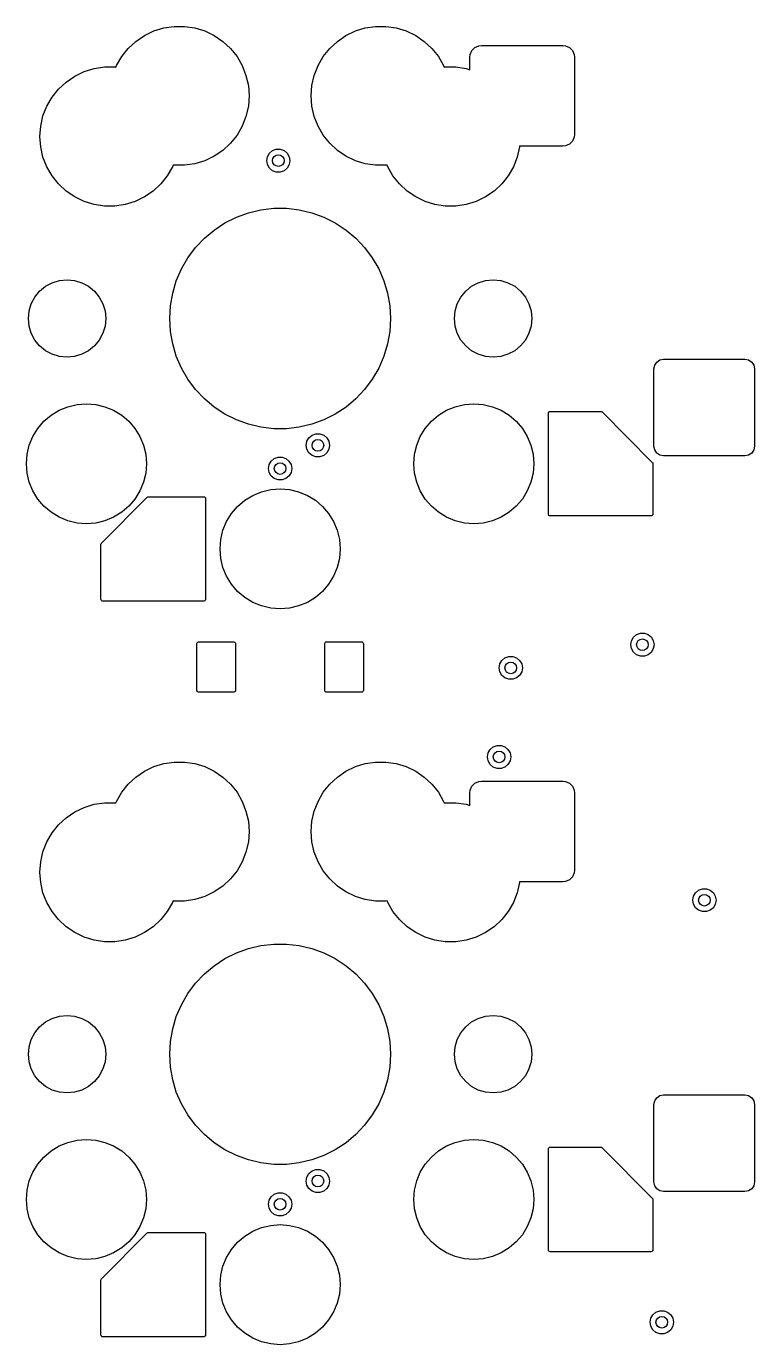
# Model space of a CAD drawing. Extents: x 2.53 to 8.57, y -5.78 to -1.88.
# Drawn here: x 5.1 to 5.84, y -3.222 to -1.882 of the extents above; entities that cross this region are included whole.
import ezdxf

# ---------------------------------------------------------------- set-up
doc = ezdxf.new("R2010")
doc.units = 0
doc.header["$MEASUREMENT"] = 0
doc.layers.add('BLACK', color=7, linetype='CONTINUOUS')

msp = doc.modelspace()

# ---------------------------------------------------------------- linework, layer by layer
at = {"layer": 'BLACK', "linetype": 'CONTINUOUS'}
for p, q in [((5.2197, -1.8911), (5.2292, -1.8865)), ((5.2292, -1.8865), (5.2393, -1.8834)), ((5.2393, -1.8834), (5.2498, -1.8818)), ((5.2498, -1.8818), (5.2604, -1.8818)), ((5.2604, -1.8818), (5.2709, -1.8834)), ((5.2709, -1.8834), (5.281, -1.8865)), ((5.281, -1.8865), (5.2906, -1.8911)), ((5.4244, -1.8911), (5.434, -1.8865)), ((5.434, -1.8865), (5.4441, -1.8834)), ((5.4441, -1.8834), (5.4545, -1.8818)), ((5.4545, -1.8818), (5.4651, -1.8818)), ((5.4651, -1.8818), (5.4756, -1.8834)), ((5.4756, -1.8834), (5.4857, -1.8865)), ((5.4857, -1.8865), (5.4953, -1.8911)), ((5.2032, -1.9043), (5.2109, -1.8971)), ((5.2109, -1.8971), (5.2197, -1.8911)), ((5.2906, -1.8911), (5.2993, -1.8971)), ((5.2993, -1.8971), (5.3071, -1.9043)), ((5.4079, -1.9043), (5.4157, -1.8971)), ((5.4157, -1.8971), (5.4244, -1.8911)), ((5.4953, -1.8911), (5.504, -1.8971)), ((5.504, -1.8971), (5.5118, -1.9043)), ((5.5555, -1.9034), (5.5595, -1.9016)), ((5.5595, -1.9016), (5.5622, -1.9013)), ((5.5622, -1.9013), (5.6449, -1.9013)), ((5.6449, -1.9013), (5.6476, -1.9016)), ((5.6476, -1.9016), (5.6516, -1.9034)), ((5.1913, -1.9217), (5.1966, -1.9126)), ((5.1966, -1.9126), (5.2032, -1.9043)), ((5.3071, -1.9043), (5.3137, -1.9126)), ((5.3137, -1.9126), (5.319, -1.9217)), ((5.396, -1.9217), (5.4013, -1.9126)), ((5.4013, -1.9126), (5.4079, -1.9043)), ((5.5118, -1.9043), (5.5184, -1.9126)), ((5.5184, -1.9126), (5.5237, -1.9217)), ((5.5504, -1.9131), (5.5507, -1.9104)), ((5.5504, -1.9259), (5.5504, -1.9131)), ((5.5507, -1.9104), (5.5525, -1.9064)), ((5.5525, -1.9064), (5.5555, -1.9034)), ((5.6516, -1.9034), (5.6546, -1.9064)), ((5.6546, -1.9064), (5.6564, -1.9104)), ((5.6564, -1.9104), (5.6567, -1.9131)), ((5.6567, -1.9131), (5.6567, -1.9918)), ((5.1488, -1.9324), (5.1584, -1.9278)), ((5.1584, -1.9278), (5.1685, -1.9247)), ((5.1685, -1.9247), (5.179, -1.9231)), ((5.179, -1.9231), (5.1895, -1.9231)), ((5.1895, -1.9231), (5.1906, -1.9233)), ((5.1906, -1.9233), (5.1913, -1.9217)), ((5.319, -1.9217), (5.3228, -1.9316)), ((5.3921, -1.9316), (5.396, -1.9217)), ((5.5237, -1.9217), (5.5243, -1.9233)), ((5.5243, -1.9233), (5.5254, -1.9231)), ((5.5254, -1.9231), (5.536, -1.9231)), ((5.536, -1.9231), (5.5465, -1.9247)), ((5.5465, -1.9247), (5.5504, -1.9259)), ((5.1323, -1.9456), (5.1401, -1.9384)), ((5.1401, -1.9384), (5.1488, -1.9324)), ((5.3228, -1.9316), (5.3252, -1.9419)), ((5.3252, -1.9419), (5.326, -1.9525)), ((5.389, -1.9525), (5.3898, -1.9419)), ((5.3898, -1.9419), (5.3921, -1.9316)), ((5.1204, -1.9631), (5.1257, -1.9539)), ((5.1257, -1.9539), (5.1323, -1.9456)), ((5.326, -1.9525), (5.3252, -1.963)), ((5.3898, -1.963), (5.389, -1.9525)), ((5.1165, -1.9729), (5.1204, -1.9631)), ((5.3252, -1.963), (5.3228, -1.9734)), ((5.3921, -1.9734), (5.3898, -1.963)), ((5.1134, -1.9938), (5.1142, -1.9833)), ((5.1142, -1.9833), (5.1165, -1.9729)), ((5.319, -1.9832), (5.3137, -1.9924)), ((5.3228, -1.9734), (5.319, -1.9832)), ((5.396, -1.9832), (5.3921, -1.9734)), ((5.4013, -1.9924), (5.396, -1.9832)), ((5.1142, -2.0044), (5.1134, -1.9938)), ((5.3137, -1.9924), (5.3071, -2.0007)), ((5.4079, -2.0007), (5.4013, -1.9924)), ((5.6564, -1.9945), (5.6546, -1.9985)), ((5.6567, -1.9918), (5.6564, -1.9945)), ((5.1165, -2.0147), (5.1142, -2.0044)), ((5.2993, -2.0079), (5.2906, -2.0138)), ((5.3071, -2.0007), (5.2993, -2.0079)), ((5.3466, -2.0108), (5.3498, -2.0081)), ((5.3498, -2.0081), (5.3536, -2.0067)), ((5.3536, -2.0067), (5.3577, -2.0067)), ((5.3577, -2.0067), (5.3616, -2.0081)), ((5.3616, -2.0081), (5.3647, -2.0108)), ((5.4157, -2.0079), (5.4079, -2.0007)), ((5.4244, -2.0138), (5.4157, -2.0079)), ((5.6008, -2.0044), (5.5984, -2.0147)), ((5.6449, -2.0037), (5.6008, -2.0037)), ((5.6008, -2.0037), (5.6008, -2.0044)), ((5.6476, -2.0033), (5.6449, -2.0037)), ((5.6516, -2.0016), (5.6476, -2.0033)), ((5.6546, -1.9985), (5.6516, -2.0016)), ((5.1204, -2.0246), (5.1165, -2.0147)), ((5.2487, -2.023), (5.2481, -2.0246)), ((5.2498, -2.0231), (5.2487, -2.023)), ((5.2604, -2.0231), (5.2498, -2.0231)), ((5.2709, -2.0216), (5.2604, -2.0231)), ((5.281, -2.0184), (5.2709, -2.0216)), ((5.2906, -2.0138), (5.281, -2.0184)), ((5.3439, -2.0183), (5.3446, -2.0143)), ((5.3446, -2.0224), (5.3439, -2.0183)), ((5.3446, -2.0143), (5.3466, -2.0108)), ((5.3466, -2.0259), (5.3446, -2.0224)), ((5.3647, -2.0108), (5.3668, -2.0143)), ((5.3668, -2.0224), (5.3647, -2.0259)), ((5.3668, -2.0143), (5.3675, -2.0183)), ((5.3675, -2.0183), (5.3668, -2.0224)), ((5.434, -2.0184), (5.4244, -2.0138)), ((5.4441, -2.0216), (5.434, -2.0184)), ((5.4545, -2.0231), (5.4441, -2.0216)), ((5.4651, -2.0231), (5.4545, -2.0231)), ((5.4662, -2.023), (5.4651, -2.0231)), ((5.4669, -2.0246), (5.4662, -2.023)), ((5.5984, -2.0147), (5.5946, -2.0246)), ((5.1257, -2.0337), (5.1204, -2.0246)), ((5.1323, -2.042), (5.1257, -2.0337)), ((5.2428, -2.0337), (5.2362, -2.042)), ((5.2481, -2.0246), (5.2428, -2.0337)), ((5.3498, -2.0286), (5.3466, -2.0259)), ((5.3536, -2.03), (5.3498, -2.0286)), ((5.3577, -2.03), (5.3536, -2.03)), ((5.3616, -2.0286), (5.3577, -2.03)), ((5.3647, -2.0259), (5.3616, -2.0286)), ((5.4722, -2.0337), (5.4669, -2.0246)), ((5.4788, -2.042), (5.4722, -2.0337)), ((5.5893, -2.0337), (5.5827, -2.042)), ((5.5946, -2.0246), (5.5893, -2.0337)), ((5.1401, -2.0492), (5.1323, -2.042)), ((5.1488, -2.0552), (5.1401, -2.0492)), ((5.2284, -2.0492), (5.2197, -2.0552)), ((5.2362, -2.042), (5.2284, -2.0492)), ((5.4865, -2.0492), (5.4788, -2.042)), ((5.4953, -2.0552), (5.4865, -2.0492)), ((5.5749, -2.0492), (5.5661, -2.0552)), ((5.5827, -2.042), (5.5749, -2.0492)), ((5.1584, -2.0598), (5.1488, -2.0552)), ((5.1685, -2.0629), (5.1584, -2.0598)), ((5.179, -2.0645), (5.1685, -2.0629)), ((5.2, -2.0629), (5.1895, -2.0645)), ((5.2101, -2.0598), (5.2, -2.0629)), ((5.2197, -2.0552), (5.2101, -2.0598)), ((5.5048, -2.0598), (5.4953, -2.0552)), ((5.5149, -2.0629), (5.5048, -2.0598)), ((5.5254, -2.0645), (5.5149, -2.0629)), ((5.5465, -2.0629), (5.536, -2.0645)), ((5.5566, -2.0598), (5.5465, -2.0629)), ((5.5661, -2.0552), (5.5566, -2.0598)), ((5.1895, -2.0645), (5.179, -2.0645)), ((5.3014, -2.0817), (5.313, -2.0758)), ((5.313, -2.0758), (5.3253, -2.0714)), ((5.3253, -2.0714), (5.338, -2.0684)), ((5.338, -2.0684), (5.351, -2.0668)), ((5.351, -2.0668), (5.364, -2.0668)), ((5.364, -2.0668), (5.377, -2.0684)), ((5.377, -2.0684), (5.3897, -2.0714)), ((5.3897, -2.0714), (5.4019, -2.0758)), ((5.4019, -2.0758), (5.4136, -2.0817)), ((5.536, -2.0645), (5.5254, -2.0645)), ((5.2805, -2.0972), (5.2905, -2.0889)), ((5.2905, -2.0889), (5.3014, -2.0817)), ((5.4136, -2.0817), (5.4245, -2.0889)), ((5.4245, -2.0889), (5.4345, -2.0972)), ((5.2715, -2.1067), (5.2805, -2.0972)), ((5.4345, -2.0972), (5.4434, -2.1067)), ((5.2572, -2.1285), (5.2637, -2.1172)), ((5.2637, -2.1172), (5.2715, -2.1067)), ((5.4434, -2.1067), (5.4512, -2.1172)), ((5.4512, -2.1172), (5.4578, -2.1285)), ((5.252, -2.1405), (5.2572, -2.1285)), ((5.4578, -2.1285), (5.4629, -2.1405)), ((5.1191, -2.1461), (5.1259, -2.1425)), ((5.1259, -2.1425), (5.1333, -2.1402)), ((5.1333, -2.1402), (5.1409, -2.1395)), ((5.1409, -2.1395), (5.1486, -2.1402)), ((5.1486, -2.1402), (5.156, -2.1425)), ((5.156, -2.1425), (5.1628, -2.1461)), ((5.2483, -2.153), (5.252, -2.1405)), ((5.4629, -2.1405), (5.4667, -2.153)), ((5.5521, -2.1461), (5.5589, -2.1425)), ((5.5589, -2.1425), (5.5663, -2.1402)), ((5.5663, -2.1402), (5.574, -2.1395)), ((5.574, -2.1395), (5.5817, -2.1402)), ((5.5817, -2.1402), (5.5891, -2.1425)), ((5.5891, -2.1425), (5.5959, -2.1461)), ((5.1046, -2.1638), (5.1082, -2.157)), ((5.1082, -2.157), (5.1131, -2.151)), ((5.1131, -2.151), (5.1191, -2.1461)), ((5.1628, -2.1461), (5.1688, -2.151)), ((5.1688, -2.151), (5.1737, -2.157)), ((5.1737, -2.157), (5.1773, -2.1638)), ((5.246, -2.1658), (5.2483, -2.153)), ((5.4667, -2.153), (5.4689, -2.1658)), ((5.5376, -2.1638), (5.5413, -2.157)), ((5.5413, -2.157), (5.5462, -2.151)), ((5.5462, -2.151), (5.5521, -2.1461)), ((5.5959, -2.1461), (5.6019, -2.151)), ((5.6019, -2.151), (5.6068, -2.157)), ((5.6068, -2.157), (5.6104, -2.1638)), ((5.1016, -2.1789), (5.1023, -2.1712)), ((5.1023, -2.1712), (5.1046, -2.1638)), ((5.1773, -2.1638), (5.1796, -2.1712)), ((5.1796, -2.1712), (5.1803, -2.1789)), ((5.2453, -2.1789), (5.246, -2.1658)), ((5.4689, -2.1658), (5.4697, -2.1789)), ((5.5346, -2.1789), (5.5354, -2.1712)), ((5.5354, -2.1712), (5.5376, -2.1638)), ((5.6104, -2.1638), (5.6126, -2.1712)), ((5.6126, -2.1712), (5.6134, -2.1789)), ((5.1023, -2.1865), (5.1016, -2.1789)), ((5.1803, -2.1789), (5.1796, -2.1865)), ((5.246, -2.1919), (5.2453, -2.1789)), ((5.4697, -2.1789), (5.4689, -2.1919)), ((5.5354, -2.1865), (5.5346, -2.1789)), ((5.6134, -2.1789), (5.6126, -2.1865)), ((5.1046, -2.1939), (5.1023, -2.1865)), ((5.1082, -2.2007), (5.1046, -2.1939)), ((5.1773, -2.1939), (5.1737, -2.2007)), ((5.1796, -2.1865), (5.1773, -2.1939)), ((5.2483, -2.2047), (5.246, -2.1919)), ((5.4689, -2.1919), (5.4667, -2.2047)), ((5.5376, -2.1939), (5.5354, -2.1865)), ((5.5413, -2.2007), (5.5376, -2.1939)), ((5.6104, -2.1939), (5.6068, -2.2007)), ((5.6126, -2.1865), (5.6104, -2.1939)), ((5.1131, -2.2067), (5.1082, -2.2007)), ((5.1191, -2.2116), (5.1131, -2.2067)), ((5.1688, -2.2067), (5.1628, -2.2116)), ((5.1737, -2.2007), (5.1688, -2.2067)), ((5.252, -2.2172), (5.2483, -2.2047)), ((5.4667, -2.2047), (5.4629, -2.2172)), ((5.5462, -2.2067), (5.5413, -2.2007)), ((5.5521, -2.2116), (5.5462, -2.2067)), ((5.6019, -2.2067), (5.5959, -2.2116)), ((5.6068, -2.2007), (5.6019, -2.2067)), ((5.1259, -2.2152), (5.1191, -2.2116)), ((5.1333, -2.2175), (5.1259, -2.2152)), ((5.1409, -2.2182), (5.1333, -2.2175)), ((5.1486, -2.2175), (5.1409, -2.2182)), ((5.156, -2.2152), (5.1486, -2.2175)), ((5.1628, -2.2116), (5.156, -2.2152)), ((5.2572, -2.2292), (5.252, -2.2172)), ((5.4629, -2.2172), (5.4578, -2.2292)), ((5.5589, -2.2152), (5.5521, -2.2116)), ((5.5663, -2.2175), (5.5589, -2.2152)), ((5.574, -2.2182), (5.5663, -2.2175)), ((5.5817, -2.2175), (5.574, -2.2182)), ((5.5891, -2.2152), (5.5817, -2.2175)), ((5.5959, -2.2116), (5.5891, -2.2152)), ((5.7382, -2.2263), (5.7403, -2.2231)), ((5.7403, -2.2231), (5.7435, -2.2209)), ((5.7435, -2.2209), (5.7472, -2.2202)), ((5.7472, -2.2202), (5.8299, -2.2202)), ((5.8299, -2.2202), (5.8337, -2.2209)), ((5.8337, -2.2209), (5.8369, -2.2231)), ((5.8369, -2.2231), (5.839, -2.2263)), ((5.2637, -2.2405), (5.2572, -2.2292)), ((5.4578, -2.2292), (5.4512, -2.2405)), ((5.7374, -2.23), (5.7382, -2.2263)), ((5.7374, -2.3088), (5.7374, -2.23)), ((5.839, -2.2263), (5.8398, -2.23)), ((5.8398, -2.23), (5.8398, -2.3088)), ((5.2715, -2.251), (5.2637, -2.2405)), ((5.2805, -2.2605), (5.2715, -2.251)), ((5.4434, -2.251), (5.4345, -2.2605)), ((5.4512, -2.2405), (5.4434, -2.251)), ((5.2905, -2.2689), (5.2805, -2.2605)), ((5.4345, -2.2605), (5.4245, -2.2689)), ((5.1175, -2.2833), (5.1248, -2.2771)), ((5.1248, -2.2771), (5.1329, -2.2721)), ((5.1329, -2.2721), (5.1418, -2.2685)), ((5.1418, -2.2685), (5.1511, -2.2662)), ((5.1511, -2.2662), (5.1606, -2.2655)), ((5.1606, -2.2655), (5.1702, -2.2662)), ((5.1702, -2.2662), (5.1795, -2.2685)), ((5.1795, -2.2685), (5.1883, -2.2721)), ((5.1883, -2.2721), (5.1965, -2.2771)), ((5.1965, -2.2771), (5.2038, -2.2833)), ((5.3014, -2.276), (5.2905, -2.2689)), ((5.313, -2.2819), (5.3014, -2.276)), ((5.4136, -2.276), (5.4019, -2.2819)), ((5.4245, -2.2689), (5.4136, -2.276)), ((5.5112, -2.2833), (5.5185, -2.2771)), ((5.5185, -2.2771), (5.5266, -2.2721)), ((5.5266, -2.2721), (5.5355, -2.2685)), ((5.5355, -2.2685), (5.5448, -2.2662)), ((5.5448, -2.2662), (5.5543, -2.2655)), ((5.5543, -2.2655), (5.5639, -2.2662)), ((5.5639, -2.2662), (5.5732, -2.2685)), ((5.5732, -2.2685), (5.582, -2.2721)), ((5.582, -2.2721), (5.5902, -2.2771)), ((5.5902, -2.2771), (5.5975, -2.2833)), ((5.6301, -2.2753), (5.6303, -2.2746)), ((5.6301, -2.3777), (5.6301, -2.2753)), ((5.6303, -2.2746), (5.6307, -2.2739)), ((5.6307, -2.2739), (5.6313, -2.2735)), ((5.6313, -2.2735), (5.6321, -2.2733)), ((5.6321, -2.2733), (5.6833, -2.2733)), ((5.6833, -2.2733), (5.684, -2.2735)), ((5.684, -2.2735), (5.6847, -2.2739)), ((5.6847, -2.2739), (5.7358, -2.3251)), ((5.1063, -2.2988), (5.1113, -2.2906)), ((5.1113, -2.2906), (5.1175, -2.2833)), ((5.2038, -2.2833), (5.21, -2.2906)), ((5.21, -2.2906), (5.215, -2.2988)), ((5.3253, -2.2863), (5.313, -2.2819)), ((5.338, -2.2894), (5.3253, -2.2863)), ((5.351, -2.2909), (5.338, -2.2894)), ((5.364, -2.2909), (5.351, -2.2909)), ((5.377, -2.2894), (5.364, -2.2909)), ((5.3897, -2.2863), (5.377, -2.2894)), ((5.4019, -2.2819), (5.3897, -2.2863)), ((5.5, -2.2988), (5.505, -2.2906)), ((5.505, -2.2906), (5.5112, -2.2833)), ((5.5975, -2.2833), (5.6037, -2.2906)), ((5.6037, -2.2906), (5.6087, -2.2988)), ((5.1026, -2.3076), (5.1063, -2.2988)), ((5.215, -2.2988), (5.2187, -2.3076)), ((5.3841, -2.3078), (5.3848, -2.3037)), ((5.3848, -2.3037), (5.3868, -2.3002)), ((5.3868, -2.3002), (5.39, -2.2976)), ((5.39, -2.2976), (5.3938, -2.2962)), ((5.3938, -2.2962), (5.3979, -2.2962)), ((5.3979, -2.2962), (5.4018, -2.2976)), ((5.4018, -2.2976), (5.4049, -2.3002)), ((5.4049, -2.3002), (5.407, -2.3037)), ((5.407, -2.3037), (5.4077, -2.3078)), ((5.4963, -2.3076), (5.5, -2.2988)), ((5.6087, -2.2988), (5.6124, -2.3076)), ((5.0996, -2.3265), (5.1004, -2.3169)), ((5.1004, -2.3169), (5.1026, -2.3076)), ((5.2187, -2.3076), (5.2209, -2.3169)), ((5.2209, -2.3169), (5.2217, -2.3265)), ((5.3848, -2.3118), (5.3841, -2.3078)), ((5.3868, -2.3154), (5.3848, -2.3118)), ((5.39, -2.318), (5.3868, -2.3154)), ((5.3938, -2.3194), (5.39, -2.318)), ((5.4018, -2.318), (5.3979, -2.3194)), ((5.4049, -2.3154), (5.4018, -2.318)), ((5.407, -2.3118), (5.4049, -2.3154)), ((5.4077, -2.3078), (5.407, -2.3118)), ((5.4933, -2.3265), (5.4941, -2.3169)), ((5.4941, -2.3169), (5.4963, -2.3076)), ((5.6124, -2.3076), (5.6146, -2.3169)), ((5.6146, -2.3169), (5.6154, -2.3265)), ((5.7382, -2.3125), (5.7374, -2.3088)), ((5.7403, -2.3157), (5.7382, -2.3125)), ((5.7435, -2.3179), (5.7403, -2.3157)), ((5.7472, -2.3186), (5.7435, -2.3179)), ((5.8299, -2.3186), (5.7472, -2.3186)), ((5.8337, -2.3179), (5.8299, -2.3186)), ((5.8369, -2.3157), (5.8337, -2.3179)), ((5.839, -2.3125), (5.8369, -2.3157)), ((5.8398, -2.3088), (5.839, -2.3125)), ((5.1004, -2.336), (5.0996, -2.3265)), ((5.2217, -2.3265), (5.2209, -2.336)), ((5.3457, -2.3314), (5.3464, -2.3274)), ((5.3464, -2.3355), (5.3457, -2.3314)), ((5.3464, -2.3274), (5.3484, -2.3238)), ((5.3484, -2.3238), (5.3516, -2.3212)), ((5.3516, -2.3212), (5.3554, -2.3198)), ((5.3554, -2.3198), (5.3595, -2.3198)), ((5.3595, -2.3198), (5.3634, -2.3212)), ((5.3634, -2.3212), (5.3665, -2.3238)), ((5.3665, -2.3238), (5.3686, -2.3274)), ((5.3686, -2.3274), (5.3693, -2.3314)), ((5.3693, -2.3314), (5.3686, -2.3355)), ((5.3979, -2.3194), (5.3938, -2.3194)), ((5.4941, -2.336), (5.4933, -2.3265)), ((5.6154, -2.3265), (5.6146, -2.336)), ((5.7358, -2.3251), (5.7363, -2.3257)), ((5.7363, -2.3257), (5.7364, -2.3265)), ((5.7364, -2.3265), (5.7364, -2.3777)), ((5.1026, -2.3453), (5.1004, -2.336)), ((5.1063, -2.3542), (5.1026, -2.3453)), ((5.2187, -2.3453), (5.215, -2.3542)), ((5.2209, -2.336), (5.2187, -2.3453)), ((5.3484, -2.339), (5.3464, -2.3355)), ((5.3516, -2.3416), (5.3484, -2.339)), ((5.3554, -2.343), (5.3516, -2.3416)), ((5.3595, -2.343), (5.3554, -2.343)), ((5.3634, -2.3416), (5.3595, -2.343)), ((5.3665, -2.339), (5.3634, -2.3416)), ((5.3686, -2.3355), (5.3665, -2.339)), ((5.4963, -2.3453), (5.4941, -2.336)), ((5.5, -2.3542), (5.4963, -2.3453)), ((5.6124, -2.3453), (5.6087, -2.3542)), ((5.6146, -2.336), (5.6124, -2.3453)), ((5.1113, -2.3624), (5.1063, -2.3542)), ((5.215, -2.3542), (5.21, -2.3624)), ((5.3216, -2.3637), (5.3298, -2.3587)), ((5.3298, -2.3587), (5.3386, -2.3551)), ((5.3386, -2.3551), (5.3479, -2.3528)), ((5.3479, -2.3528), (5.3575, -2.3521)), ((5.3575, -2.3521), (5.367, -2.3528)), ((5.367, -2.3528), (5.3763, -2.3551)), ((5.3763, -2.3551), (5.3852, -2.3587)), ((5.3852, -2.3587), (5.3933, -2.3637)), ((5.505, -2.3624), (5.5, -2.3542)), ((5.6087, -2.3542), (5.6037, -2.3624)), ((5.1175, -2.3696), (5.1113, -2.3624)), ((5.1248, -2.3759), (5.1175, -2.3696)), ((5.176, -2.4071), (5.2225, -2.3605)), ((5.2038, -2.3696), (5.1965, -2.3759)), ((5.21, -2.3624), (5.2038, -2.3696)), ((5.2225, -2.3605), (5.2232, -2.3601)), ((5.2232, -2.3601), (5.2239, -2.36)), ((5.2239, -2.36), (5.2797, -2.36)), ((5.2797, -2.36), (5.2805, -2.3601)), ((5.2805, -2.3601), (5.2811, -2.3605)), ((5.2811, -2.3605), (5.2815, -2.3612)), ((5.2815, -2.3612), (5.2817, -2.3619)), ((5.2817, -2.3619), (5.2817, -2.4643)), ((5.3081, -2.3772), (5.3143, -2.37)), ((5.3143, -2.37), (5.3216, -2.3637)), ((5.3933, -2.3637), (5.4006, -2.37)), ((5.4006, -2.37), (5.4068, -2.3772)), ((5.5112, -2.3696), (5.505, -2.3624)), ((5.5185, -2.3759), (5.5112, -2.3696)), ((5.5975, -2.3696), (5.5902, -2.3759)), ((5.6037, -2.3624), (5.5975, -2.3696)), ((5.1329, -2.3809), (5.1248, -2.3759)), ((5.1418, -2.3845), (5.1329, -2.3809)), ((5.1511, -2.3868), (5.1418, -2.3845)), ((5.1795, -2.3845), (5.1702, -2.3868)), ((5.1883, -2.3809), (5.1795, -2.3845)), ((5.1965, -2.3759), (5.1883, -2.3809)), ((5.2994, -2.3942), (5.3031, -2.3854)), ((5.3031, -2.3854), (5.3081, -2.3772)), ((5.4068, -2.3772), (5.4119, -2.3854)), ((5.4119, -2.3854), (5.4155, -2.3942)), ((5.5266, -2.3809), (5.5185, -2.3759)), ((5.5355, -2.3845), (5.5266, -2.3809)), ((5.5448, -2.3868), (5.5355, -2.3845)), ((5.5732, -2.3845), (5.5639, -2.3868)), ((5.582, -2.3809), (5.5732, -2.3845)), ((5.5902, -2.3759), (5.582, -2.3809)), ((5.6303, -2.3784), (5.6301, -2.3777)), ((5.6307, -2.3791), (5.6303, -2.3784)), ((5.6313, -2.3795), (5.6307, -2.3791)), ((5.6321, -2.3796), (5.6313, -2.3795)), ((5.7344, -2.3796), (5.6321, -2.3796)), ((5.7352, -2.3795), (5.7344, -2.3796)), ((5.7358, -2.3791), (5.7352, -2.3795)), ((5.7363, -2.3784), (5.7358, -2.3791)), ((5.7364, -2.3777), (5.7363, -2.3784)), ((5.1606, -2.3875), (5.1511, -2.3868)), ((5.1702, -2.3868), (5.1606, -2.3875)), ((5.2972, -2.4036), (5.2994, -2.3942)), ((5.4155, -2.3942), (5.4178, -2.4036)), ((5.5543, -2.3875), (5.5448, -2.3868)), ((5.5639, -2.3868), (5.5543, -2.3875)), ((5.1754, -2.4085), (5.1755, -2.4077)), ((5.1754, -2.4643), (5.1754, -2.4085)), ((5.1755, -2.4077), (5.176, -2.4071)), ((5.2965, -2.4131), (5.2972, -2.4036)), ((5.4178, -2.4036), (5.4185, -2.4131)), ((5.2972, -2.4227), (5.2965, -2.4131)), ((5.2994, -2.432), (5.2972, -2.4227)), ((5.4178, -2.4227), (5.4155, -2.432)), ((5.4185, -2.4131), (5.4178, -2.4227)), ((5.3031, -2.4408), (5.2994, -2.432)), ((5.4155, -2.432), (5.4119, -2.4408)), ((5.3081, -2.449), (5.3031, -2.4408)), ((5.3143, -2.4563), (5.3081, -2.449)), ((5.4068, -2.449), (5.4006, -2.4563)), ((5.4119, -2.4408), (5.4068, -2.449)), ((5.1755, -2.465), (5.1754, -2.4643)), ((5.176, -2.4657), (5.1755, -2.465)), ((5.1766, -2.4661), (5.176, -2.4657)), ((5.1774, -2.4663), (5.1766, -2.4661)), ((5.2805, -2.4661), (5.2797, -2.4663)), ((5.2811, -2.4657), (5.2805, -2.4661)), ((5.2815, -2.465), (5.2811, -2.4657)), ((5.2817, -2.4643), (5.2815, -2.465)), ((5.3216, -2.4625), (5.3143, -2.4563)), ((5.3298, -2.4675), (5.3216, -2.4625)), ((5.3933, -2.4625), (5.3852, -2.4675)), ((5.4006, -2.4563), (5.3933, -2.4625)), ((5.2797, -2.4663), (5.1774, -2.4663)), ((5.3386, -2.4711), (5.3298, -2.4675)), ((5.3479, -2.4734), (5.3386, -2.4711)), ((5.3575, -2.4741), (5.3479, -2.4734)), ((5.367, -2.4734), (5.3575, -2.4741)), ((5.3763, -2.4711), (5.367, -2.4734)), ((5.3852, -2.4675), (5.3763, -2.4711)), ((5.7139, -2.5105), (5.7146, -2.5064)), ((5.7146, -2.5064), (5.7167, -2.5029)), ((5.7167, -2.5029), (5.7198, -2.5002)), ((5.7198, -2.5002), (5.7237, -2.4988)), ((5.7237, -2.4988), (5.7278, -2.4988)), ((5.7278, -2.4988), (5.7317, -2.5002)), ((5.7317, -2.5002), (5.7348, -2.5029)), ((5.7348, -2.5029), (5.7368, -2.5064)), ((5.7368, -2.5064), (5.7376, -2.5105)), ((5.2728, -2.5096), (5.273, -2.5088)), ((5.2728, -2.5568), (5.2728, -2.5096)), ((5.273, -2.5088), (5.2734, -2.5082)), ((5.2734, -2.5082), (5.274, -2.5077)), ((5.274, -2.5077), (5.2748, -2.5076)), ((5.2748, -2.5076), (5.3102, -2.5076)), ((5.3102, -2.5076), (5.311, -2.5077)), ((5.311, -2.5077), (5.3116, -2.5082)), ((5.3116, -2.5082), (5.3121, -2.5088)), ((5.3121, -2.5088), (5.3122, -2.5096)), ((5.3122, -2.5096), (5.3122, -2.5568)), ((5.4028, -2.5096), (5.4029, -2.5088)), ((5.4028, -2.5568), (5.4028, -2.5096)), ((5.4029, -2.5088), (5.4033, -2.5082)), ((5.4033, -2.5082), (5.404, -2.5077)), ((5.404, -2.5077), (5.4047, -2.5076)), ((5.4047, -2.5076), (5.4402, -2.5076)), ((5.4402, -2.5076), (5.4409, -2.5077)), ((5.4409, -2.5077), (5.4415, -2.5082)), ((5.4415, -2.5082), (5.442, -2.5088)), ((5.442, -2.5088), (5.4421, -2.5096)), ((5.4421, -2.5096), (5.4421, -2.5568)), ((5.7146, -2.5145), (5.7139, -2.5105)), ((5.7167, -2.5181), (5.7146, -2.5145)), ((5.7198, -2.5207), (5.7167, -2.5181)), ((5.7348, -2.5181), (5.7317, -2.5207)), ((5.7368, -2.5145), (5.7348, -2.5181)), ((5.7376, -2.5105), (5.7368, -2.5145)), ((5.5801, -2.5341), (5.5808, -2.5301)), ((5.5808, -2.5301), (5.5828, -2.5265)), ((5.5828, -2.5265), (5.586, -2.5239)), ((5.586, -2.5239), (5.5898, -2.5225)), ((5.5898, -2.5225), (5.5939, -2.5225)), ((5.5939, -2.5225), (5.5978, -2.5239)), ((5.5978, -2.5239), (5.6009, -2.5265)), ((5.6009, -2.5265), (5.603, -2.5301)), ((5.603, -2.5301), (5.6037, -2.5341)), ((5.7237, -2.5221), (5.7198, -2.5207)), ((5.7278, -2.5221), (5.7237, -2.5221)), ((5.7317, -2.5207), (5.7278, -2.5221)), ((5.5808, -2.5381), (5.5801, -2.5341)), ((5.5828, -2.5417), (5.5808, -2.5381)), ((5.586, -2.5443), (5.5828, -2.5417)), ((5.5898, -2.5457), (5.586, -2.5443)), ((5.5939, -2.5457), (5.5898, -2.5457)), ((5.5978, -2.5443), (5.5939, -2.5457)), ((5.6009, -2.5417), (5.5978, -2.5443)), ((5.603, -2.5381), (5.6009, -2.5417)), ((5.6037, -2.5341), (5.603, -2.5381)), ((5.273, -2.5576), (5.2728, -2.5568)), ((5.2734, -2.5582), (5.273, -2.5576)), ((5.274, -2.5586), (5.2734, -2.5582)), ((5.2748, -2.5588), (5.274, -2.5586)), ((5.3102, -2.5588), (5.2748, -2.5588)), ((5.311, -2.5586), (5.3102, -2.5588)), ((5.3116, -2.5582), (5.311, -2.5586)), ((5.3121, -2.5576), (5.3116, -2.5582)), ((5.3122, -2.5568), (5.3121, -2.5576)), ((5.4029, -2.5576), (5.4028, -2.5568)), ((5.4033, -2.5582), (5.4029, -2.5576)), ((5.404, -2.5586), (5.4033, -2.5582)), ((5.4047, -2.5588), (5.404, -2.5586)), ((5.4402, -2.5588), (5.4047, -2.5588)), ((5.4409, -2.5586), (5.4402, -2.5588)), ((5.4415, -2.5582), (5.4409, -2.5586)), ((5.442, -2.5576), (5.4415, -2.5582)), ((5.4421, -2.5568), (5.442, -2.5576)), ((5.5742, -2.6144), (5.578, -2.613)), ((5.578, -2.613), (5.5821, -2.613)), ((5.5821, -2.613), (5.586, -2.6144)), ((5.5683, -2.6246), (5.569, -2.6206)), ((5.569, -2.6287), (5.5683, -2.6246)), ((5.569, -2.6206), (5.571, -2.6171)), ((5.571, -2.6171), (5.5742, -2.6144)), ((5.586, -2.6144), (5.5891, -2.6171)), ((5.5891, -2.6171), (5.5912, -2.6206)), ((5.5912, -2.6206), (5.5919, -2.6246)), ((5.5919, -2.6246), (5.5912, -2.6287)), ((5.2109, -2.6451), (5.2197, -2.6391)), ((5.2197, -2.6391), (5.2292, -2.6345)), ((5.2292, -2.6345), (5.2393, -2.6314)), ((5.2393, -2.6314), (5.2498, -2.6298)), ((5.2498, -2.6298), (5.2604, -2.6298)), ((5.2604, -2.6298), (5.2709, -2.6314)), ((5.2709, -2.6314), (5.281, -2.6345)), ((5.281, -2.6345), (5.2906, -2.6391)), ((5.2906, -2.6391), (5.2993, -2.6451)), ((5.4157, -2.6451), (5.4244, -2.6391)), ((5.4244, -2.6391), (5.434, -2.6345)), ((5.434, -2.6345), (5.4441, -2.6314)), ((5.4441, -2.6314), (5.4545, -2.6298)), ((5.4545, -2.6298), (5.4651, -2.6298)), ((5.4651, -2.6298), (5.4756, -2.6314)), ((5.4756, -2.6314), (5.4857, -2.6345)), ((5.4857, -2.6345), (5.4953, -2.6391)), ((5.4953, -2.6391), (5.504, -2.6451)), ((5.571, -2.6322), (5.569, -2.6287)), ((5.5742, -2.6349), (5.571, -2.6322)), ((5.578, -2.6363), (5.5742, -2.6349)), ((5.5821, -2.6363), (5.578, -2.6363)), ((5.586, -2.6349), (5.5821, -2.6363)), ((5.5891, -2.6322), (5.586, -2.6349)), ((5.5912, -2.6287), (5.5891, -2.6322)), ((5.1966, -2.6606), (5.2032, -2.6523)), ((5.2032, -2.6523), (5.2109, -2.6451)), ((5.2993, -2.6451), (5.3071, -2.6523)), ((5.3071, -2.6523), (5.3137, -2.6606)), ((5.4013, -2.6606), (5.4079, -2.6523)), ((5.4079, -2.6523), (5.4157, -2.6451)), ((5.504, -2.6451), (5.5118, -2.6523)), ((5.5118, -2.6523), (5.5184, -2.6606)), ((5.5525, -2.6545), (5.5555, -2.6514)), ((5.5555, -2.6514), (5.5595, -2.6496)), ((5.5595, -2.6496), (5.5622, -2.6493)), ((5.5622, -2.6493), (5.6449, -2.6493)), ((5.6449, -2.6493), (5.6476, -2.6496)), ((5.6476, -2.6496), (5.6516, -2.6514)), ((5.6516, -2.6514), (5.6546, -2.6545)), ((5.1913, -2.6698), (5.1966, -2.6606)), ((5.3137, -2.6606), (5.319, -2.6698)), ((5.396, -2.6698), (5.4013, -2.6606)), ((5.5184, -2.6606), (5.5237, -2.6698)), ((5.5504, -2.6611), (5.5507, -2.6584)), ((5.5504, -2.674), (5.5504, -2.6611)), ((5.5507, -2.6584), (5.5525, -2.6545)), ((5.6546, -2.6545), (5.6564, -2.6584)), ((5.6564, -2.6584), (5.6567, -2.6611)), ((5.6567, -2.6611), (5.6567, -2.7399)), ((5.1401, -2.6864), (5.1488, -2.6805)), ((5.1488, -2.6805), (5.1584, -2.6759)), ((5.1584, -2.6759), (5.1685, -2.6728)), ((5.1685, -2.6728), (5.179, -2.6712)), ((5.179, -2.6712), (5.1895, -2.6712)), ((5.1895, -2.6712), (5.1906, -2.6713)), ((5.1906, -2.6713), (5.1913, -2.6698)), ((5.319, -2.6698), (5.3228, -2.6796)), ((5.3228, -2.6796), (5.3252, -2.6899)), ((5.3898, -2.6899), (5.3921, -2.6796)), ((5.3921, -2.6796), (5.396, -2.6698)), ((5.5237, -2.6698), (5.5243, -2.6713)), ((5.5243, -2.6713), (5.5254, -2.6712)), ((5.5254, -2.6712), (5.536, -2.6712)), ((5.536, -2.6712), (5.5465, -2.6728)), ((5.5465, -2.6728), (5.5504, -2.674)), ((5.1257, -2.7019), (5.1323, -2.6936)), ((5.1323, -2.6936), (5.1401, -2.6864)), ((5.3252, -2.6899), (5.326, -2.7005)), ((5.389, -2.7005), (5.3898, -2.6899)), ((5.1204, -2.7111), (5.1257, -2.7019)), ((5.326, -2.7005), (5.3252, -2.7111)), ((5.3898, -2.7111), (5.389, -2.7005)), ((5.1165, -2.721), (5.1204, -2.7111)), ((5.3252, -2.7111), (5.3228, -2.7214)), ((5.3921, -2.7214), (5.3898, -2.7111)), ((5.1134, -2.7418), (5.1142, -2.7313)), ((5.1142, -2.7313), (5.1165, -2.721)), ((5.319, -2.7313), (5.3137, -2.7404)), ((5.3228, -2.7214), (5.319, -2.7313)), ((5.396, -2.7313), (5.3921, -2.7214)), ((5.4013, -2.7404), (5.396, -2.7313)), ((5.1142, -2.7524), (5.1134, -2.7418)), ((5.3137, -2.7404), (5.3071, -2.7487)), ((5.4079, -2.7487), (5.4013, -2.7404)), ((5.6546, -2.7466), (5.6516, -2.7496)), ((5.6564, -2.7426), (5.6546, -2.7466)), ((5.6567, -2.7399), (5.6564, -2.7426)), ((5.1165, -2.7627), (5.1142, -2.7524)), ((5.2993, -2.7559), (5.2906, -2.7619)), ((5.3071, -2.7487), (5.2993, -2.7559)), ((5.4157, -2.7559), (5.4079, -2.7487)), ((5.4244, -2.7619), (5.4157, -2.7559)), ((5.6008, -2.7524), (5.5984, -2.7627)), ((5.6449, -2.7517), (5.6008, -2.7517)), ((5.6008, -2.7517), (5.6008, -2.7524)), ((5.6476, -2.7514), (5.6449, -2.7517)), ((5.6516, -2.7496), (5.6476, -2.7514)), ((5.7797, -2.7627), (5.7828, -2.7601)), ((5.7828, -2.7601), (5.7867, -2.7587)), ((5.7867, -2.7587), (5.7908, -2.7587)), ((5.7908, -2.7587), (5.7946, -2.7601)), ((5.7946, -2.7601), (5.7978, -2.7627)), ((5.1204, -2.7726), (5.1165, -2.7627)), ((5.1257, -2.7818), (5.1204, -2.7726)), ((5.2481, -2.7726), (5.2428, -2.7818)), ((5.2487, -2.771), (5.2481, -2.7726)), ((5.2498, -2.7712), (5.2487, -2.771)), ((5.2604, -2.7712), (5.2498, -2.7712)), ((5.2709, -2.7696), (5.2604, -2.7712)), ((5.281, -2.7665), (5.2709, -2.7696)), ((5.2906, -2.7619), (5.281, -2.7665)), ((5.434, -2.7665), (5.4244, -2.7619)), ((5.4441, -2.7696), (5.434, -2.7665)), ((5.4545, -2.7712), (5.4441, -2.7696)), ((5.4651, -2.7712), (5.4545, -2.7712)), ((5.4662, -2.771), (5.4651, -2.7712)), ((5.4669, -2.7726), (5.4662, -2.771)), ((5.4722, -2.7818), (5.4669, -2.7726)), ((5.5946, -2.7726), (5.5893, -2.7818)), ((5.5984, -2.7627), (5.5946, -2.7726)), ((5.7769, -2.7703), (5.7776, -2.7663)), ((5.7776, -2.7744), (5.7769, -2.7703)), ((5.7776, -2.7663), (5.7797, -2.7627)), ((5.7797, -2.7779), (5.7776, -2.7744)), ((5.7978, -2.7627), (5.7998, -2.7663)), ((5.7998, -2.7744), (5.7978, -2.7779)), ((5.7998, -2.7663), (5.8006, -2.7703)), ((5.8006, -2.7703), (5.7998, -2.7744)), ((5.1323, -2.79), (5.1257, -2.7818)), ((5.2428, -2.7818), (5.2362, -2.79)), ((5.4788, -2.79), (5.4722, -2.7818)), ((5.5893, -2.7818), (5.5827, -2.79)), ((5.7828, -2.7805), (5.7797, -2.7779)), ((5.7867, -2.7819), (5.7828, -2.7805)), ((5.7908, -2.7819), (5.7867, -2.7819)), ((5.7946, -2.7805), (5.7908, -2.7819)), ((5.7978, -2.7779), (5.7946, -2.7805)), ((5.1401, -2.7972), (5.1323, -2.79)), ((5.1488, -2.8032), (5.1401, -2.7972)), ((5.2284, -2.7972), (5.2197, -2.8032)), ((5.2362, -2.79), (5.2284, -2.7972)), ((5.4865, -2.7972), (5.4788, -2.79)), ((5.4953, -2.8032), (5.4865, -2.7972)), ((5.5749, -2.7972), (5.5661, -2.8032)), ((5.5827, -2.79), (5.5749, -2.7972)), ((5.1584, -2.8078), (5.1488, -2.8032)), ((5.1685, -2.8109), (5.1584, -2.8078)), ((5.179, -2.8125), (5.1685, -2.8109)), ((5.1895, -2.8125), (5.179, -2.8125)), ((5.2, -2.8109), (5.1895, -2.8125)), ((5.2101, -2.8078), (5.2, -2.8109)), ((5.2197, -2.8032), (5.2101, -2.8078)), ((5.5048, -2.8078), (5.4953, -2.8032)), ((5.5149, -2.8109), (5.5048, -2.8078)), ((5.5254, -2.8125), (5.5149, -2.8109)), ((5.536, -2.8125), (5.5254, -2.8125)), ((5.5465, -2.8109), (5.536, -2.8125)), ((5.5566, -2.8078), (5.5465, -2.8109)), ((5.5661, -2.8032), (5.5566, -2.8078)), ((5.3014, -2.8297), (5.313, -2.8239)), ((5.313, -2.8239), (5.3253, -2.8194)), ((5.3253, -2.8194), (5.338, -2.8164)), ((5.338, -2.8164), (5.351, -2.8149)), ((5.351, -2.8149), (5.364, -2.8149)), ((5.364, -2.8149), (5.377, -2.8164)), ((5.377, -2.8164), (5.3897, -2.8194)), ((5.3897, -2.8194), (5.4019, -2.8239)), ((5.4019, -2.8239), (5.4136, -2.8297)), ((5.2805, -2.8453), (5.2905, -2.8369)), ((5.2905, -2.8369), (5.3014, -2.8297)), ((5.4136, -2.8297), (5.4245, -2.8369)), ((5.4245, -2.8369), (5.4345, -2.8453)), ((5.2637, -2.8652), (5.2715, -2.8548)), ((5.2715, -2.8548), (5.2805, -2.8453)), ((5.4345, -2.8453), (5.4434, -2.8548)), ((5.4434, -2.8548), (5.4512, -2.8652)), ((5.2572, -2.8765), (5.2637, -2.8652)), ((5.4512, -2.8652), (5.4578, -2.8765)), ((5.252, -2.8885), (5.2572, -2.8765)), ((5.4578, -2.8765), (5.4629, -2.8885)), ((5.1131, -2.899), (5.1191, -2.8941)), ((5.1191, -2.8941), (5.1259, -2.8905)), ((5.1259, -2.8905), (5.1333, -2.8883)), ((5.1333, -2.8883), (5.1409, -2.8875)), ((5.1409, -2.8875), (5.1486, -2.8883)), ((5.1486, -2.8883), (5.156, -2.8905)), ((5.156, -2.8905), (5.1628, -2.8941)), ((5.1628, -2.8941), (5.1688, -2.899)), ((5.2483, -2.901), (5.252, -2.8885)), ((5.4629, -2.8885), (5.4667, -2.901)), ((5.5462, -2.899), (5.5521, -2.8941)), ((5.5521, -2.8941), (5.5589, -2.8905)), ((5.5589, -2.8905), (5.5663, -2.8883)), ((5.5663, -2.8883), (5.574, -2.8875)), ((5.574, -2.8875), (5.5817, -2.8883)), ((5.5817, -2.8883), (5.5891, -2.8905)), ((5.5891, -2.8905), (5.5959, -2.8941)), ((5.5959, -2.8941), (5.6019, -2.899)), ((5.1046, -2.9118), (5.1082, -2.905)), ((5.1082, -2.905), (5.1131, -2.899)), ((5.1688, -2.899), (5.1737, -2.905)), ((5.1737, -2.905), (5.1773, -2.9118)), ((5.246, -2.9139), (5.2483, -2.901)), ((5.4667, -2.901), (5.4689, -2.9139)), ((5.5376, -2.9118), (5.5413, -2.905)), ((5.5413, -2.905), (5.5462, -2.899)), ((5.6019, -2.899), (5.6068, -2.905)), ((5.6068, -2.905), (5.6104, -2.9118)), ((5.1016, -2.9269), (5.1023, -2.9192)), ((5.1023, -2.9192), (5.1046, -2.9118)), ((5.1773, -2.9118), (5.1796, -2.9192)), ((5.1796, -2.9192), (5.1803, -2.9269)), ((5.2453, -2.9269), (5.246, -2.9139)), ((5.4689, -2.9139), (5.4697, -2.9269)), ((5.5346, -2.9269), (5.5354, -2.9192)), ((5.5354, -2.9192), (5.5376, -2.9118)), ((5.6104, -2.9118), (5.6126, -2.9192)), ((5.6126, -2.9192), (5.6134, -2.9269)), ((5.1023, -2.9346), (5.1016, -2.9269)), ((5.1046, -2.9419), (5.1023, -2.9346)), ((5.1796, -2.9346), (5.1773, -2.9419)), ((5.1803, -2.9269), (5.1796, -2.9346)), ((5.246, -2.9399), (5.2453, -2.9269)), ((5.4697, -2.9269), (5.4689, -2.9399)), ((5.5354, -2.9346), (5.5346, -2.9269)), ((5.5376, -2.9419), (5.5354, -2.9346)), ((5.6126, -2.9346), (5.6104, -2.9419)), ((5.6134, -2.9269), (5.6126, -2.9346)), ((5.1082, -2.9488), (5.1046, -2.9419)), ((5.1131, -2.9547), (5.1082, -2.9488)), ((5.1737, -2.9488), (5.1688, -2.9547)), ((5.1773, -2.9419), (5.1737, -2.9488)), ((5.2483, -2.9528), (5.246, -2.9399)), ((5.4689, -2.9399), (5.4667, -2.9528)), ((5.5413, -2.9488), (5.5376, -2.9419)), ((5.5462, -2.9547), (5.5413, -2.9488)), ((5.6068, -2.9488), (5.6019, -2.9547)), ((5.6104, -2.9419), (5.6068, -2.9488)), ((5.1191, -2.9596), (5.1131, -2.9547)), ((5.1259, -2.9633), (5.1191, -2.9596)), ((5.1628, -2.9596), (5.156, -2.9633)), ((5.1688, -2.9547), (5.1628, -2.9596)), ((5.252, -2.9653), (5.2483, -2.9528)), ((5.4667, -2.9528), (5.4629, -2.9653)), ((5.5521, -2.9596), (5.5462, -2.9547)), ((5.5589, -2.9633), (5.5521, -2.9596)), ((5.5959, -2.9596), (5.5891, -2.9633)), ((5.6019, -2.9547), (5.5959, -2.9596)), ((5.1333, -2.9655), (5.1259, -2.9633)), ((5.1409, -2.9663), (5.1333, -2.9655)), ((5.1486, -2.9655), (5.1409, -2.9663)), ((5.156, -2.9633), (5.1486, -2.9655)), ((5.2572, -2.9772), (5.252, -2.9653)), ((5.4629, -2.9653), (5.4578, -2.9772)), ((5.5663, -2.9655), (5.5589, -2.9633)), ((5.574, -2.9663), (5.5663, -2.9655)), ((5.5817, -2.9655), (5.574, -2.9663)), ((5.5891, -2.9633), (5.5817, -2.9655)), ((5.7374, -2.9781), (5.7382, -2.9743)), ((5.7382, -2.9743), (5.7403, -2.9711)), ((5.7403, -2.9711), (5.7435, -2.969)), ((5.7435, -2.969), (5.7472, -2.9682)), ((5.7472, -2.9682), (5.8299, -2.9682)), ((5.8299, -2.9682), (5.8337, -2.969)), ((5.8337, -2.969), (5.8369, -2.9711)), ((5.8369, -2.9711), (5.839, -2.9743)), ((5.839, -2.9743), (5.8398, -2.9781)), ((5.2637, -2.9885), (5.2572, -2.9772)), ((5.2715, -2.999), (5.2637, -2.9885)), ((5.4512, -2.9885), (5.4434, -2.999)), ((5.4578, -2.9772), (5.4512, -2.9885)), ((5.7374, -3.0568), (5.7374, -2.9781)), ((5.8398, -2.9781), (5.8398, -3.0568)), ((5.2805, -3.0085), (5.2715, -2.999)), ((5.4434, -2.999), (5.4345, -3.0085)), ((5.1418, -3.0165), (5.1511, -3.0142)), ((5.1511, -3.0142), (5.1606, -3.0135)), ((5.1606, -3.0135), (5.1702, -3.0142)), ((5.1702, -3.0142), (5.1795, -3.0165)), ((5.2905, -3.0169), (5.2805, -3.0085)), ((5.4345, -3.0085), (5.4245, -3.0169)), ((5.5355, -3.0165), (5.5448, -3.0142)), ((5.5448, -3.0142), (5.5543, -3.0135)), ((5.5543, -3.0135), (5.5639, -3.0142)), ((5.5639, -3.0142), (5.5732, -3.0165)), ((5.1175, -3.0314), (5.1248, -3.0252)), ((5.1248, -3.0252), (5.1329, -3.0201)), ((5.1329, -3.0201), (5.1418, -3.0165)), ((5.1795, -3.0165), (5.1883, -3.0201)), ((5.1883, -3.0201), (5.1965, -3.0252)), ((5.1965, -3.0252), (5.2038, -3.0314)), ((5.3014, -3.0241), (5.2905, -3.0169)), ((5.313, -3.0299), (5.3014, -3.0241)), ((5.4136, -3.0241), (5.4019, -3.0299)), ((5.4245, -3.0169), (5.4136, -3.0241)), ((5.5112, -3.0314), (5.5185, -3.0252)), ((5.5185, -3.0252), (5.5266, -3.0201)), ((5.5266, -3.0201), (5.5355, -3.0165)), ((5.5732, -3.0165), (5.582, -3.0201)), ((5.582, -3.0201), (5.5902, -3.0252)), ((5.5902, -3.0252), (5.5975, -3.0314)), ((5.6301, -3.0233), (5.6303, -3.0226)), ((5.6301, -3.1257), (5.6301, -3.0233)), ((5.6303, -3.0226), (5.6307, -3.0219)), ((5.6307, -3.0219), (5.6313, -3.0215)), ((5.6313, -3.0215), (5.6321, -3.0214)), ((5.6321, -3.0214), (5.6833, -3.0214)), ((5.6833, -3.0214), (5.684, -3.0215)), ((5.684, -3.0215), (5.6847, -3.0219)), ((5.6847, -3.0219), (5.7358, -3.0731)), ((5.1063, -3.0468), (5.1113, -3.0387)), ((5.1113, -3.0387), (5.1175, -3.0314)), ((5.2038, -3.0314), (5.21, -3.0387)), ((5.21, -3.0387), (5.215, -3.0468)), ((5.3253, -3.0344), (5.313, -3.0299)), ((5.338, -3.0374), (5.3253, -3.0344)), ((5.351, -3.0389), (5.338, -3.0374)), ((5.364, -3.0389), (5.351, -3.0389)), ((5.377, -3.0374), (5.364, -3.0389)), ((5.3897, -3.0344), (5.377, -3.0374)), ((5.4019, -3.0299), (5.3897, -3.0344)), ((5.5, -3.0468), (5.505, -3.0387)), ((5.505, -3.0387), (5.5112, -3.0314)), ((5.5975, -3.0314), (5.6037, -3.0387)), ((5.6037, -3.0387), (5.6087, -3.0468)), ((5.1004, -3.065), (5.1026, -3.0557)), ((5.1026, -3.0557), (5.1063, -3.0468)), ((5.215, -3.0468), (5.2187, -3.0557)), ((5.2187, -3.0557), (5.2209, -3.065)), ((5.3841, -3.0558), (5.3848, -3.0518)), ((5.3848, -3.0599), (5.3841, -3.0558)), ((5.3848, -3.0518), (5.3868, -3.0482)), ((5.3868, -3.0482), (5.39, -3.0456)), ((5.39, -3.0456), (5.3938, -3.0442)), ((5.3938, -3.0442), (5.3979, -3.0442)), ((5.3979, -3.0442), (5.4018, -3.0456)), ((5.4018, -3.0456), (5.4049, -3.0482)), ((5.4049, -3.0482), (5.407, -3.0518)), ((5.407, -3.0518), (5.4077, -3.0558)), ((5.4077, -3.0558), (5.407, -3.0599)), ((5.4941, -3.065), (5.4963, -3.0557)), ((5.4963, -3.0557), (5.5, -3.0468)), ((5.6087, -3.0468), (5.6124, -3.0557)), ((5.6124, -3.0557), (5.6146, -3.065)), ((5.0996, -3.0745), (5.1004, -3.065)), ((5.2209, -3.065), (5.2217, -3.0745)), ((5.3484, -3.0719), (5.3516, -3.0692)), ((5.3516, -3.0692), (5.3554, -3.0678)), ((5.3554, -3.0678), (5.3595, -3.0678)), ((5.3595, -3.0678), (5.3634, -3.0692)), ((5.3634, -3.0692), (5.3665, -3.0719)), ((5.3868, -3.0634), (5.3848, -3.0599)), ((5.39, -3.066), (5.3868, -3.0634)), ((5.3938, -3.0675), (5.39, -3.066)), ((5.3979, -3.0675), (5.3938, -3.0675)), ((5.4018, -3.066), (5.3979, -3.0675)), ((5.4049, -3.0634), (5.4018, -3.066)), ((5.407, -3.0599), (5.4049, -3.0634)), ((5.4933, -3.0745), (5.4941, -3.065)), ((5.6146, -3.065), (5.6154, -3.0745)), ((5.7382, -3.0606), (5.7374, -3.0568)), ((5.7403, -3.0638), (5.7382, -3.0606)), ((5.7435, -3.0659), (5.7403, -3.0638)), ((5.7472, -3.0666), (5.7435, -3.0659)), ((5.8299, -3.0666), (5.7472, -3.0666)), ((5.8337, -3.0659), (5.8299, -3.0666)), ((5.8369, -3.0638), (5.8337, -3.0659)), ((5.839, -3.0606), (5.8369, -3.0638)), ((5.8398, -3.0568), (5.839, -3.0606)), ((5.1004, -3.0841), (5.0996, -3.0745)), ((5.2217, -3.0745), (5.2209, -3.0841)), ((5.3457, -3.0794), (5.3464, -3.0754)), ((5.3464, -3.0835), (5.3457, -3.0794)), ((5.3464, -3.0754), (5.3484, -3.0719)), ((5.3665, -3.0719), (5.3686, -3.0754)), ((5.3686, -3.0754), (5.3693, -3.0794)), ((5.3693, -3.0794), (5.3686, -3.0835)), ((5.4941, -3.0841), (5.4933, -3.0745)), ((5.6154, -3.0745), (5.6146, -3.0841)), ((5.7358, -3.0731), (5.7363, -3.0738)), ((5.7363, -3.0738), (5.7364, -3.0745)), ((5.7364, -3.0745), (5.7364, -3.1257)), ((5.1026, -3.0934), (5.1004, -3.0841)), ((5.1063, -3.1022), (5.1026, -3.0934)), ((5.2187, -3.0934), (5.215, -3.1022)), ((5.2209, -3.0841), (5.2187, -3.0934)), ((5.3484, -3.087), (5.3464, -3.0835)), ((5.3516, -3.0897), (5.3484, -3.087)), ((5.3554, -3.0911), (5.3516, -3.0897)), ((5.3595, -3.0911), (5.3554, -3.0911)), ((5.3634, -3.0897), (5.3595, -3.0911)), ((5.3665, -3.087), (5.3634, -3.0897)), ((5.3686, -3.0835), (5.3665, -3.087)), ((5.4963, -3.0934), (5.4941, -3.0841)), ((5.5, -3.1022), (5.4963, -3.0934)), ((5.6124, -3.0934), (5.6087, -3.1022)), ((5.6146, -3.0841), (5.6124, -3.0934)), ((5.1113, -3.1104), (5.1063, -3.1022)), ((5.176, -3.1551), (5.2225, -3.1086)), ((5.215, -3.1022), (5.21, -3.1104)), ((5.2225, -3.1086), (5.2232, -3.1081)), ((5.2232, -3.1081), (5.2239, -3.108)), ((5.2239, -3.108), (5.2797, -3.108)), ((5.2797, -3.108), (5.2805, -3.1081)), ((5.2805, -3.1081), (5.2811, -3.1086)), ((5.2811, -3.1086), (5.2815, -3.1092)), ((5.2815, -3.1092), (5.2817, -3.11)), ((5.3216, -3.1118), (5.3298, -3.1068)), ((5.3298, -3.1068), (5.3386, -3.1031)), ((5.3386, -3.1031), (5.3479, -3.1009)), ((5.3479, -3.1009), (5.3575, -3.1001)), ((5.3575, -3.1001), (5.367, -3.1009)), ((5.367, -3.1009), (5.3763, -3.1031)), ((5.3763, -3.1031), (5.3852, -3.1068)), ((5.3852, -3.1068), (5.3933, -3.1118)), ((5.505, -3.1104), (5.5, -3.1022)), ((5.6087, -3.1022), (5.6037, -3.1104)), ((5.1175, -3.1177), (5.1113, -3.1104)), ((5.1248, -3.1239), (5.1175, -3.1177)), ((5.2038, -3.1177), (5.1965, -3.1239)), ((5.21, -3.1104), (5.2038, -3.1177)), ((5.2817, -3.11), (5.2817, -3.2123)), ((5.3081, -3.1253), (5.3143, -3.118)), ((5.3143, -3.118), (5.3216, -3.1118)), ((5.3933, -3.1118), (5.4006, -3.118)), ((5.4006, -3.118), (5.4068, -3.1253)), ((5.5112, -3.1177), (5.505, -3.1104)), ((5.5185, -3.1239), (5.5112, -3.1177)), ((5.5975, -3.1177), (5.5902, -3.1239)), ((5.6037, -3.1104), (5.5975, -3.1177)), ((5.1329, -3.1289), (5.1248, -3.1239)), ((5.1418, -3.1326), (5.1329, -3.1289)), ((5.1511, -3.1348), (5.1418, -3.1326)), ((5.1606, -3.1355), (5.1511, -3.1348)), ((5.1702, -3.1348), (5.1606, -3.1355)), ((5.1795, -3.1326), (5.1702, -3.1348)), ((5.1883, -3.1289), (5.1795, -3.1326)), ((5.1965, -3.1239), (5.1883, -3.1289)), ((5.2994, -3.1423), (5.3031, -3.1334)), ((5.3031, -3.1334), (5.3081, -3.1253)), ((5.4068, -3.1253), (5.4119, -3.1334)), ((5.4119, -3.1334), (5.4155, -3.1423)), ((5.5266, -3.1289), (5.5185, -3.1239)), ((5.5355, -3.1326), (5.5266, -3.1289)), ((5.5448, -3.1348), (5.5355, -3.1326)), ((5.5543, -3.1355), (5.5448, -3.1348)), ((5.5639, -3.1348), (5.5543, -3.1355)), ((5.5732, -3.1326), (5.5639, -3.1348)), ((5.582, -3.1289), (5.5732, -3.1326)), ((5.5902, -3.1239), (5.582, -3.1289)), ((5.6303, -3.1265), (5.6301, -3.1257)), ((5.6307, -3.1271), (5.6303, -3.1265)), ((5.6313, -3.1275), (5.6307, -3.1271)), ((5.6321, -3.1277), (5.6313, -3.1275)), ((5.7344, -3.1277), (5.6321, -3.1277)), ((5.7352, -3.1275), (5.7344, -3.1277)), ((5.7358, -3.1271), (5.7352, -3.1275)), ((5.7363, -3.1265), (5.7358, -3.1271)), ((5.7364, -3.1257), (5.7363, -3.1265)), ((5.2972, -3.1516), (5.2994, -3.1423)), ((5.4155, -3.1423), (5.4178, -3.1516)), ((5.1754, -3.1565), (5.1755, -3.1558)), ((5.1754, -3.2123), (5.1754, -3.1565)), ((5.1755, -3.1558), (5.176, -3.1551)), ((5.2965, -3.1611), (5.2972, -3.1516)), ((5.2972, -3.1707), (5.2965, -3.1611)), ((5.4178, -3.1516), (5.4185, -3.1611)), ((5.4185, -3.1611), (5.4178, -3.1707)), ((5.2994, -3.18), (5.2972, -3.1707)), ((5.4178, -3.1707), (5.4155, -3.18)), ((5.3031, -3.1888), (5.2994, -3.18)), ((5.3081, -3.197), (5.3031, -3.1888)), ((5.4119, -3.1888), (5.4068, -3.197)), ((5.4155, -3.18), (5.4119, -3.1888)), ((5.7364, -3.1919), (5.7395, -3.1892)), ((5.7395, -3.1892), (5.7434, -3.1878)), ((5.7434, -3.1878), (5.7475, -3.1878)), ((5.7475, -3.1878), (5.7513, -3.1892)), ((5.7513, -3.1892), (5.7545, -3.1919)), ((5.3143, -3.2043), (5.3081, -3.197)), ((5.4068, -3.197), (5.4006, -3.2043)), ((5.7336, -3.1994), (5.7343, -3.1954)), ((5.7343, -3.2035), (5.7336, -3.1994)), ((5.7343, -3.1954), (5.7364, -3.1919)), ((5.7545, -3.1919), (5.7565, -3.1954)), ((5.7565, -3.1954), (5.7572, -3.1994)), ((5.7572, -3.1994), (5.7565, -3.2035)), ((5.1755, -3.2131), (5.1754, -3.2123)), ((5.176, -3.2137), (5.1755, -3.2131)), ((5.1766, -3.2141), (5.176, -3.2137)), ((5.1774, -3.2143), (5.1766, -3.2141)), ((5.2797, -3.2143), (5.1774, -3.2143)), ((5.2805, -3.2141), (5.2797, -3.2143)), ((5.2811, -3.2137), (5.2805, -3.2141)), ((5.2815, -3.2131), (5.2811, -3.2137)), ((5.2817, -3.2123), (5.2815, -3.2131)), ((5.3216, -3.2105), (5.3143, -3.2043)), ((5.3298, -3.2155), (5.3216, -3.2105)), ((5.3386, -3.2192), (5.3298, -3.2155)), ((5.3852, -3.2155), (5.3763, -3.2192)), ((5.3933, -3.2105), (5.3852, -3.2155)), ((5.4006, -3.2043), (5.3933, -3.2105)), ((5.7364, -3.207), (5.7343, -3.2035)), ((5.7395, -3.2097), (5.7364, -3.207)), ((5.7434, -3.2111), (5.7395, -3.2097)), ((5.7475, -3.2111), (5.7434, -3.2111)), ((5.7513, -3.2097), (5.7475, -3.2111)), ((5.7545, -3.207), (5.7513, -3.2097)), ((5.7565, -3.2035), (5.7545, -3.207)), ((5.3479, -3.2214), (5.3386, -3.2192)), ((5.3575, -3.2222), (5.3479, -3.2214)), ((5.367, -3.2214), (5.3575, -3.2222)), ((5.3763, -3.2192), (5.367, -3.2214))]:
    msp.add_line(p, q, dxfattribs=at)
at = {"layer": 'BLACK'}
for centre in [(5.3557, -2.0183), (5.3959, -2.3078), (5.3575, -2.3314), (5.7257, -2.5105), (5.5919, -2.5341), (5.5801, -2.6246), (5.7887, -2.7703), (5.3959, -3.0558), (5.3575, -3.0794), (5.7454, -3.1994)]:
    msp.add_circle(centre, 0.00591, dxfattribs=at)

doc.saveas('drawing.dxf')
